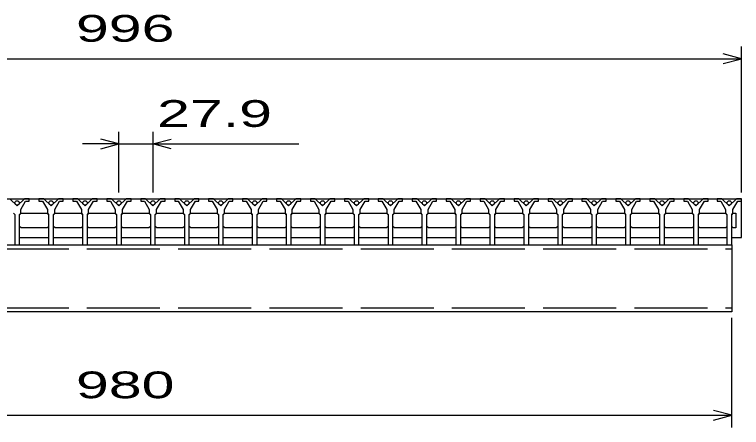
# Model space of a CAD drawing. Units: millimetres, scale not verified. Extents: x -1820 to 1724, y -1285 to 1059.
# Drawn here: x -1028 to -430, y -674 to -335 of the extents above; entities that cross this region are included whole.
import ezdxf
from ezdxf.enums import TextEntityAlignment as Align

# ---------------------------------------------------------------- set-up
doc = ezdxf.new("R2010")
doc.units = ezdxf.units.MM
doc.header["$LTSCALE"] = 10
doc.linetypes.add('DASHED', pattern=[7.5, 6, -1.5])
doc.layers.add('16', color=3, linetype='Continuous', lineweight=25)
doc.layers.add('22', color=2, linetype='Continuous', lineweight=25)
doc.styles.add('ベクトル', font='')
doc.styles.get('ベクトル').set_extended_font_data('ベクトル')

msp = doc.modelspace()

# ---------------------------------------------------------------- linework, layer by layer
at = {"layer": '16'}
for p, q in [((-1426, -486.5), (-430, -486.5)), ((-1025.4, -492.5), (-1031.4, -486.5)), ((-1019.4, -486.5), (-1025.4, -492.5)), ((-1022.4, -495.5), (-1018.4, -488.5)), ((-1015.4, -486.5), (-1019.4, -486.5)), ((-1018.4, -488.5), (-1015.4, -488.5)), ((-1015.4, -488.5), (-1015.4, -486.5)), ((-1007.5, -486.5), (-1007.5, -488.5)), ((-1003.5, -486.5), (-1007.5, -486.5)), ((-1007.5, -488.5), (-1004.5, -488.5)), ((-1004.5, -488.5), (-1000.5, -495.5)), ((-997.5, -492.5), (-1003.5, -486.5)), ((-991.5, -486.5), (-997.5, -492.5)), ((-994.5, -495.5), (-990.5, -488.5)), ((-987.5, -486.5), (-991.5, -486.5)), ((-990.5, -488.5), (-987.5, -488.5)), ((-987.5, -488.5), (-987.5, -486.5)), ((-979.6, -486.5), (-979.6, -488.5)), ((-975.6, -486.5), (-979.6, -486.5)), ((-979.6, -488.5), (-976.6, -488.5)), ((-976.6, -488.5), (-972.6, -495.5)), ((-969.6, -492.5), (-975.6, -486.5)), ((-963.6, -486.5), (-969.6, -492.5)), ((-966.6, -495.5), (-962.6, -488.5)), ((-959.6, -486.5), (-963.6, -486.5)), ((-962.6, -488.5), (-959.6, -488.5)), ((-959.6, -488.5), (-959.6, -486.5)), ((-951.7, -486.5), (-951.7, -488.5)), ((-947.7, -486.5), (-951.7, -486.5)), ((-951.7, -488.5), (-948.7, -488.5)), ((-948.7, -488.5), (-944.7, -495.5)), ((-941.7, -492.5), (-947.7, -486.5)), ((-935.7, -486.5), (-941.7, -492.5)), ((-938.7, -495.5), (-934.7, -488.5)), ((-931.7, -486.5), (-935.7, -486.5)), ((-934.7, -488.5), (-931.7, -488.5)), ((-931.7, -488.5), (-931.7, -486.5)), ((-923.8, -486.5), (-923.8, -488.5)), ((-919.8, -486.5), (-923.8, -486.5)), ((-923.8, -488.5), (-920.8, -488.5)), ((-920.8, -488.5), (-916.8, -495.5)), ((-913.8, -492.5), (-919.8, -486.5)), ((-907.8, -486.5), (-913.8, -492.5)), ((-910.8, -495.5), (-906.8, -488.5)), ((-903.8, -486.5), (-907.8, -486.5)), ((-906.8, -488.5), (-903.8, -488.5)), ((-903.8, -488.5), (-903.8, -486.5)), ((-895.9, -486.5), (-895.9, -488.5)), ((-891.9, -486.5), (-895.9, -486.5)), ((-895.9, -488.5), (-892.9, -488.5)), ((-892.9, -488.5), (-888.9, -495.5)), ((-885.9, -492.5), (-891.9, -486.5)), ((-879.9, -486.5), (-885.9, -492.5)), ((-882.9, -495.5), (-878.9, -488.5)), ((-875.9, -486.5), (-879.9, -486.5)), ((-878.9, -488.5), (-875.9, -488.5)), ((-875.9, -488.5), (-875.9, -486.5)), ((-868, -486.5), (-868, -488.5)), ((-864, -486.5), (-868, -486.5)), ((-868, -488.5), (-865, -488.5)), ((-865, -488.5), (-861, -495.5)), ((-858, -492.5), (-864, -486.5)), ((-852, -486.5), (-858, -492.5)), ((-855, -495.5), (-851, -488.5)), ((-848, -486.5), (-852, -486.5)), ((-851, -488.5), (-848, -488.5)), ((-848, -488.5), (-848, -486.5)), ((-840.1, -486.5), (-840.1, -488.5)), ((-836.1, -486.5), (-840.1, -486.5)), ((-840.1, -488.5), (-837.1, -488.5)), ((-837.1, -488.5), (-833.1, -495.5)), ((-830.1, -492.5), (-836.1, -486.5)), ((-824.1, -486.5), (-830.1, -492.5)), ((-827.1, -495.5), (-823.1, -488.5)), ((-820.1, -486.5), (-824.1, -486.5)), ((-823.1, -488.5), (-820.1, -488.5)), ((-820.1, -488.5), (-820.1, -486.5)), ((-812.2, -486.5), (-812.2, -488.5)), ((-808.2, -486.5), (-812.2, -486.5)), ((-812.2, -488.5), (-809.2, -488.5)), ((-809.2, -488.5), (-805.2, -495.5)), ((-802.2, -492.5), (-808.2, -486.5)), ((-796.2, -486.5), (-802.2, -492.5)), ((-799.2, -495.5), (-795.2, -488.5)), ((-792.2, -486.5), (-796.2, -486.5)), ((-795.2, -488.5), (-792.2, -488.5)), ((-792.2, -488.5), (-792.2, -486.5)), ((-784.3, -486.5), (-784.3, -488.5)), ((-780.3, -486.5), (-784.3, -486.5)), ((-784.3, -488.5), (-781.3, -488.5)), ((-781.3, -488.5), (-777.3, -495.5)), ((-774.3, -492.5), (-780.3, -486.5)), ((-768.3, -486.5), (-774.3, -492.5)), ((-771.3, -495.5), (-767.3, -488.5)), ((-764.3, -486.5), (-768.3, -486.5)), ((-767.3, -488.5), (-764.3, -488.5)), ((-764.3, -488.5), (-764.3, -486.5)), ((-756.4, -486.5), (-756.4, -488.5)), ((-752.4, -486.5), (-756.4, -486.5)), ((-756.4, -488.5), (-753.4, -488.5)), ((-753.4, -488.5), (-749.4, -495.5)), ((-746.4, -492.5), (-752.4, -486.5)), ((-740.4, -486.5), (-746.4, -492.5)), ((-743.4, -495.5), (-739.4, -488.5)), ((-736.4, -486.5), (-740.4, -486.5)), ((-739.4, -488.5), (-736.4, -488.5)), ((-736.4, -488.5), (-736.4, -486.5)), ((-728.5, -486.5), (-728.5, -488.5)), ((-724.5, -486.5), (-728.5, -486.5)), ((-728.5, -488.5), (-725.5, -488.5)), ((-725.5, -488.5), (-721.5, -495.5)), ((-718.5, -492.5), (-724.5, -486.5)), ((-712.5, -486.5), (-718.5, -492.5)), ((-715.5, -495.5), (-711.5, -488.5)), ((-708.5, -486.5), (-712.5, -486.5)), ((-711.5, -488.5), (-708.5, -488.5)), ((-708.5, -488.5), (-708.5, -486.5)), ((-700.6, -486.5), (-700.6, -488.5)), ((-696.6, -486.5), (-700.6, -486.5)), ((-700.6, -488.5), (-697.6, -488.5)), ((-697.6, -488.5), (-693.6, -495.5)), ((-690.6, -492.5), (-696.6, -486.5)), ((-684.6, -486.5), (-690.6, -492.5)), ((-687.6, -495.5), (-683.6, -488.5)), ((-680.6, -486.5), (-684.6, -486.5)), ((-683.6, -488.5), (-680.6, -488.5)), ((-680.6, -488.5), (-680.6, -486.5)), ((-672.7, -486.5), (-672.7, -488.5)), ((-668.7, -486.5), (-672.7, -486.5)), ((-672.7, -488.5), (-669.7, -488.5)), ((-669.7, -488.5), (-665.7, -495.5)), ((-662.7, -492.5), (-668.7, -486.5)), ((-656.7, -486.5), (-662.7, -492.5)), ((-659.7, -495.5), (-655.7, -488.5)), ((-652.7, -486.5), (-656.7, -486.5)), ((-655.7, -488.5), (-652.7, -488.5)), ((-652.7, -488.5), (-652.7, -486.5)), ((-644.8, -486.5), (-644.8, -488.5)), ((-640.8, -486.5), (-644.8, -486.5)), ((-644.8, -488.5), (-641.8, -488.5)), ((-641.8, -488.5), (-637.8, -495.5)), ((-634.8, -492.5), (-640.8, -486.5)), ((-628.8, -486.5), (-634.8, -492.5)), ((-631.8, -495.5), (-627.8, -488.5)), ((-624.8, -486.5), (-628.8, -486.5)), ((-627.8, -488.5), (-624.8, -488.5)), ((-624.8, -488.5), (-624.8, -486.5)), ((-616.9, -486.5), (-616.9, -488.5)), ((-612.9, -486.5), (-616.9, -486.5)), ((-616.9, -488.5), (-613.9, -488.5)), ((-613.9, -488.5), (-609.9, -495.5)), ((-606.9, -492.5), (-612.9, -486.5)), ((-600.9, -486.5), (-606.9, -492.5)), ((-603.9, -495.5), (-599.9, -488.5)), ((-596.9, -486.5), (-600.9, -486.5)), ((-599.9, -488.5), (-596.9, -488.5)), ((-596.9, -488.5), (-596.9, -486.5)), ((-589, -486.5), (-589, -488.5)), ((-585, -486.5), (-589, -486.5)), ((-589, -488.5), (-586, -488.5)), ((-586, -488.5), (-582, -495.5)), ((-579, -492.5), (-585, -486.5)), ((-573, -486.5), (-579, -492.5)), ((-576, -495.5), (-572, -488.5)), ((-569, -486.5), (-573, -486.5)), ((-572, -488.5), (-569, -488.5)), ((-569, -488.5), (-569, -486.5)), ((-561.1, -486.5), (-561.1, -488.5)), ((-557.1, -486.5), (-561.1, -486.5)), ((-561.1, -488.5), (-558.1, -488.5)), ((-558.1, -488.5), (-554.1, -495.5)), ((-551.1, -492.5), (-557.1, -486.5)), ((-545.1, -486.5), (-551.1, -492.5)), ((-548.1, -495.5), (-544.1, -488.5)), ((-541.1, -486.5), (-545.1, -486.5)), ((-544.1, -488.5), (-541.1, -488.5)), ((-541.1, -488.5), (-541.1, -486.5)), ((-533.2, -486.5), (-533.2, -488.5)), ((-529.2, -486.5), (-533.2, -486.5)), ((-533.2, -488.5), (-530.2, -488.5)), ((-530.2, -488.5), (-526.2, -495.5)), ((-523.2, -492.5), (-529.2, -486.5)), ((-517.2, -486.5), (-523.2, -492.5)), ((-520.2, -495.5), (-516.2, -488.5)), ((-513.2, -486.5), (-517.2, -486.5)), ((-516.2, -488.5), (-513.2, -488.5)), ((-513.2, -488.5), (-513.2, -486.5)), ((-505.3, -486.5), (-505.3, -488.5)), ((-501.3, -486.5), (-505.3, -486.5)), ((-505.3, -488.5), (-502.3, -488.5)), ((-502.3, -488.5), (-498.3, -495.5)), ((-495.3, -492.5), (-501.3, -486.5)), ((-489.3, -486.5), (-495.3, -492.5)), ((-492.3, -495.5), (-488.3, -488.5)), ((-485.3, -486.5), (-489.3, -486.5)), ((-488.3, -488.5), (-485.3, -488.5)), ((-485.3, -488.5), (-485.3, -486.5)), ((-477.4, -486.5), (-477.4, -488.5)), ((-473.4, -486.5), (-477.4, -486.5)), ((-477.4, -488.5), (-474.4, -488.5)), ((-474.4, -488.5), (-470.4, -495.5)), ((-467.4, -492.5), (-473.4, -486.5)), ((-461.4, -486.5), (-467.4, -492.5)), ((-464.4, -495.5), (-460.4, -488.5)), ((-457.4, -486.5), (-461.4, -486.5)), ((-460.4, -488.5), (-457.4, -488.5)), ((-457.4, -488.5), (-457.4, -486.5)), ((-450, -486.5), (-450, -488.5)), ((-446, -486.5), (-450, -486.5)), ((-450, -488.5), (-447, -488.5)), ((-447, -488.5), (-443, -495.5)), ((-440, -492.5), (-446, -486.5)), ((-434, -486.5), (-440, -492.5)), ((-437, -495.5), (-433, -488.5)), ((-430, -486.5), (-434, -486.5)), ((-433, -488.5), (-430, -488.5)), ((-430, -488.5), (-430, -486.5)), ((-430, -518.5), (-430, -486.5)), ((-1022.4, -498.5), (-1022.4, -495.5)), ((-1000.5, -495.5), (-1000.5, -498.5)), ((-994.5, -498.5), (-994.5, -495.5)), ((-972.6, -495.5), (-972.6, -498.5)), ((-966.6, -498.5), (-966.6, -495.5)), ((-944.7, -495.5), (-944.7, -498.5)), ((-938.7, -498.5), (-938.7, -495.5)), ((-916.8, -495.5), (-916.8, -498.5)), ((-910.8, -498.5), (-910.8, -495.5)), ((-888.9, -495.5), (-888.9, -498.5)), ((-882.9, -498.5), (-882.9, -495.5)), ((-861, -495.5), (-861, -498.5)), ((-855, -498.5), (-855, -495.5)), ((-833.1, -495.5), (-833.1, -498.5)), ((-827.1, -498.5), (-827.1, -495.5)), ((-805.2, -495.5), (-805.2, -498.5)), ((-799.2, -498.5), (-799.2, -495.5)), ((-777.3, -495.5), (-777.3, -498.5)), ((-771.3, -498.5), (-771.3, -495.5)), ((-749.4, -495.5), (-749.4, -498.5)), ((-743.4, -498.5), (-743.4, -495.5)), ((-721.5, -495.5), (-721.5, -498.5)), ((-715.5, -498.5), (-715.5, -495.5)), ((-693.6, -495.5), (-693.6, -498.5)), ((-687.6, -498.5), (-687.6, -495.5)), ((-665.7, -495.5), (-665.7, -498.5)), ((-659.7, -498.5), (-659.7, -495.5)), ((-637.8, -495.5), (-637.8, -498.5)), ((-631.8, -498.5), (-631.8, -495.5)), ((-609.9, -495.5), (-609.9, -498.5)), ((-603.9, -498.5), (-603.9, -495.5)), ((-582, -495.5), (-582, -498.5)), ((-576, -498.5), (-576, -495.5)), ((-554.1, -495.5), (-554.1, -498.5)), ((-548.1, -498.5), (-548.1, -495.5)), ((-526.2, -495.5), (-526.2, -498.5)), ((-520.2, -498.5), (-520.2, -495.5)), ((-498.3, -495.5), (-498.3, -498.5)), ((-492.3, -498.5), (-492.3, -495.5)), ((-470.4, -495.5), (-470.4, -498.5)), ((-464.4, -498.5), (-464.4, -495.5)), ((-443, -495.5), (-443, -498.5)), ((-437, -498.5), (-437, -495.5)), ((-1028.4, -498.5), (-1027.4, -499.5)), ((-1027.4, -499.5), (-1027.4, -524.5)), ((-1023.4, -499.5), (-1022.4, -498.5)), ((-1023.4, -524.5), (-1023.4, -499.5)), ((-1023.15, -499.5), (-1022.15, -498.5)), ((-1022.15, -498.5), (-1000.75, -498.5)), ((-1000.75, -498.5), (-999.75, -499.5)), ((-1000.5, -498.5), (-999.5, -499.5)), ((-999.5, -499.5), (-999.5, -524.5)), ((-995.5, -499.5), (-994.5, -498.5)), ((-995.5, -524.5), (-995.5, -499.5)), ((-995.25, -499.5), (-994.25, -498.5)), ((-994.25, -498.5), (-972.85, -498.5)), ((-972.85, -498.5), (-971.85, -499.5)), ((-972.6, -498.5), (-971.6, -499.5)), ((-971.6, -499.5), (-971.6, -524.5)), ((-967.6, -499.5), (-966.6, -498.5)), ((-967.6, -524.5), (-967.6, -499.5)), ((-967.35, -499.5), (-966.35, -498.5)), ((-966.35, -498.5), (-944.95, -498.5)), ((-944.95, -498.5), (-943.95, -499.5)), ((-944.7, -498.5), (-943.7, -499.5)), ((-943.7, -499.5), (-943.7, -524.5)), ((-939.7, -499.5), (-938.7, -498.5)), ((-939.7, -524.5), (-939.7, -499.5)), ((-939.45, -499.5), (-938.45, -498.5)), ((-938.45, -498.5), (-917.05, -498.5)), ((-917.05, -498.5), (-916.05, -499.5)), ((-916.8, -498.5), (-915.8, -499.5)), ((-915.8, -499.5), (-915.8, -524.5)), ((-911.8, -499.5), (-910.8, -498.5)), ((-911.8, -524.5), (-911.8, -499.5)), ((-911.55, -499.5), (-910.55, -498.5)), ((-910.55, -498.5), (-889.15, -498.5)), ((-889.15, -498.5), (-888.15, -499.5)), ((-888.9, -498.5), (-887.9, -499.5)), ((-887.9, -499.5), (-887.9, -524.5)), ((-883.9, -499.5), (-882.9, -498.5)), ((-883.9, -524.5), (-883.9, -499.5)), ((-883.65, -499.5), (-882.65, -498.5)), ((-882.65, -498.5), (-861.25, -498.5)), ((-861.25, -498.5), (-860.25, -499.5)), ((-861, -498.5), (-860, -499.5)), ((-860, -499.5), (-860, -524.5)), ((-856, -499.5), (-855, -498.5)), ((-856, -524.5), (-856, -499.5)), ((-855.75, -499.5), (-854.75, -498.5)), ((-854.75, -498.5), (-833.35, -498.5)), ((-833.35, -498.5), (-832.35, -499.5)), ((-833.1, -498.5), (-832.1, -499.5)), ((-832.1, -499.5), (-832.1, -524.5)), ((-828.1, -499.5), (-827.1, -498.5)), ((-828.1, -524.5), (-828.1, -499.5)), ((-827.85, -499.5), (-826.85, -498.5)), ((-826.85, -498.5), (-805.45, -498.5)), ((-805.45, -498.5), (-804.45, -499.5)), ((-805.2, -498.5), (-804.2, -499.5)), ((-804.2, -499.5), (-804.2, -524.5)), ((-800.2, -499.5), (-799.2, -498.5)), ((-800.2, -524.5), (-800.2, -499.5)), ((-799.95, -499.5), (-798.95, -498.5)), ((-798.95, -498.5), (-777.55, -498.5)), ((-777.55, -498.5), (-776.55, -499.5)), ((-777.3, -498.5), (-776.3, -499.5)), ((-776.3, -499.5), (-776.3, -524.5)), ((-772.3, -499.5), (-771.3, -498.5)), ((-772.3, -524.5), (-772.3, -499.5)), ((-772.05, -499.5), (-771.05, -498.5)), ((-771.05, -498.5), (-749.65, -498.5)), ((-749.65, -498.5), (-748.65, -499.5)), ((-749.4, -498.5), (-748.4, -499.5)), ((-748.4, -499.5), (-748.4, -524.5)), ((-744.4, -499.5), (-743.4, -498.5)), ((-744.4, -524.5), (-744.4, -499.5)), ((-744.15, -499.5), (-743.15, -498.5)), ((-743.15, -498.5), (-721.75, -498.5)), ((-721.75, -498.5), (-720.75, -499.5)), ((-721.5, -498.5), (-720.5, -499.5)), ((-720.5, -499.5), (-720.5, -524.5)), ((-716.5, -499.5), (-715.5, -498.5)), ((-716.5, -524.5), (-716.5, -499.5)), ((-716.25, -499.5), (-715.25, -498.5)), ((-715.25, -498.5), (-693.85, -498.5)), ((-693.85, -498.5), (-692.85, -499.5)), ((-693.6, -498.5), (-692.6, -499.5)), ((-692.6, -499.5), (-692.6, -524.5)), ((-688.6, -499.5), (-687.6, -498.5)), ((-688.6, -524.5), (-688.6, -499.5)), ((-688.35, -499.5), (-687.35, -498.5)), ((-687.35, -498.5), (-665.95, -498.5)), ((-665.95, -498.5), (-664.95, -499.5)), ((-665.7, -498.5), (-664.7, -499.5)), ((-664.7, -499.5), (-664.7, -524.5)), ((-660.7, -499.5), (-659.7, -498.5)), ((-660.7, -524.5), (-660.7, -499.5)), ((-660.45, -499.5), (-659.45, -498.5)), ((-659.45, -498.5), (-638.05, -498.5)), ((-638.05, -498.5), (-637.05, -499.5)), ((-637.8, -498.5), (-636.8, -499.5)), ((-636.8, -499.5), (-636.8, -524.5)), ((-632.8, -499.5), (-631.8, -498.5)), ((-632.8, -524.5), (-632.8, -499.5)), ((-632.55, -499.5), (-631.55, -498.5)), ((-631.55, -498.5), (-610.15, -498.5)), ((-610.15, -498.5), (-609.15, -499.5)), ((-609.9, -498.5), (-608.9, -499.5)), ((-608.9, -499.5), (-608.9, -524.5)), ((-604.9, -499.5), (-603.9, -498.5)), ((-604.9, -524.5), (-604.9, -499.5)), ((-604.65, -499.5), (-603.65, -498.5)), ((-603.65, -498.5), (-582.25, -498.5)), ((-582.25, -498.5), (-581.25, -499.5)), ((-582, -498.5), (-581, -499.5)), ((-581, -499.5), (-581, -524.5)), ((-577, -499.5), (-576, -498.5)), ((-577, -524.5), (-577, -499.5)), ((-576.75, -499.5), (-575.75, -498.5)), ((-575.75, -498.5), (-554.35, -498.5)), ((-554.35, -498.5), (-553.35, -499.5)), ((-554.1, -498.5), (-553.1, -499.5)), ((-553.1, -499.5), (-553.1, -524.5)), ((-549.1, -499.5), (-548.1, -498.5)), ((-549.1, -524.5), (-549.1, -499.5)), ((-548.85, -499.5), (-547.85, -498.5)), ((-547.85, -498.5), (-526.45, -498.5)), ((-526.45, -498.5), (-525.45, -499.5)), ((-526.2, -498.5), (-525.2, -499.5)), ((-525.2, -499.5), (-525.2, -524.5)), ((-521.2, -499.5), (-520.2, -498.5)), ((-521.2, -524.5), (-521.2, -499.5)), ((-520.95, -499.5), (-519.95, -498.5)), ((-519.95, -498.5), (-498.55, -498.5)), ((-498.55, -498.5), (-497.55, -499.5)), ((-498.3, -498.5), (-497.3, -499.5)), ((-497.3, -499.5), (-497.3, -524.5)), ((-493.3, -499.5), (-492.3, -498.5)), ((-493.3, -524.5), (-493.3, -499.5)), ((-493.05, -499.5), (-492.05, -498.5)), ((-492.05, -498.5), (-470.65, -498.5)), ((-470.65, -498.5), (-469.65, -499.5)), ((-470.4, -498.5), (-469.4, -499.5)), ((-469.4, -499.5), (-469.4, -524.5)), ((-465.4, -499.5), (-464.4, -498.5)), ((-465.4, -524.5), (-465.4, -499.5)), ((-465.15, -499.5), (-464.15, -498.5)), ((-464.15, -498.5), (-443.25, -498.5)), ((-443.25, -498.5), (-442.25, -499.5)), ((-443, -498.5), (-442, -499.5)), ((-442, -499.5), (-442, -524.5)), ((-438, -499.5), (-437, -498.5)), ((-438, -524.5), (-438, -499.5)), ((-437.75, -499.5), (-436.75, -498.5)), ((-436.75, -498.5), (-434.75, -498.5)), ((-434.75, -498.5), (-434.75, -510.5)), ((-1022.15, -510.5), (-1023.15, -509.5)), ((-1000.75, -510.5), (-1022.15, -510.5)), ((-999.75, -509.5), (-1000.75, -510.5)), ((-994.25, -510.5), (-995.25, -509.5)), ((-972.85, -510.5), (-994.25, -510.5)), ((-971.85, -509.5), (-972.85, -510.5)), ((-966.35, -510.5), (-967.35, -509.5)), ((-944.95, -510.5), (-966.35, -510.5)), ((-943.95, -509.5), (-944.95, -510.5)), ((-938.45, -510.5), (-939.45, -509.5)), ((-917.05, -510.5), (-938.45, -510.5)), ((-916.05, -509.5), (-917.05, -510.5)), ((-910.55, -510.5), (-911.55, -509.5)), ((-889.15, -510.5), (-910.55, -510.5)), ((-888.15, -509.5), (-889.15, -510.5)), ((-882.65, -510.5), (-883.65, -509.5)), ((-861.25, -510.5), (-882.65, -510.5)), ((-860.25, -509.5), (-861.25, -510.5)), ((-854.75, -510.5), (-855.75, -509.5)), ((-833.35, -510.5), (-854.75, -510.5)), ((-832.35, -509.5), (-833.35, -510.5)), ((-826.85, -510.5), (-827.85, -509.5)), ((-805.45, -510.5), (-826.85, -510.5)), ((-804.45, -509.5), (-805.45, -510.5)), ((-798.95, -510.5), (-799.95, -509.5)), ((-777.55, -510.5), (-798.95, -510.5)), ((-776.55, -509.5), (-777.55, -510.5)), ((-771.05, -510.5), (-772.05, -509.5)), ((-749.65, -510.5), (-771.05, -510.5)), ((-748.65, -509.5), (-749.65, -510.5)), ((-743.15, -510.5), (-744.15, -509.5)), ((-721.75, -510.5), (-743.15, -510.5)), ((-720.75, -509.5), (-721.75, -510.5)), ((-715.25, -510.5), (-716.25, -509.5)), ((-693.85, -510.5), (-715.25, -510.5)), ((-692.85, -509.5), (-693.85, -510.5)), ((-687.35, -510.5), (-688.35, -509.5)), ((-665.95, -510.5), (-687.35, -510.5)), ((-664.95, -509.5), (-665.95, -510.5)), ((-659.45, -510.5), (-660.45, -509.5)), ((-638.05, -510.5), (-659.45, -510.5)), ((-637.05, -509.5), (-638.05, -510.5)), ((-631.55, -510.5), (-632.55, -509.5)), ((-610.15, -510.5), (-631.55, -510.5)), ((-609.15, -509.5), (-610.15, -510.5)), ((-603.65, -510.5), (-604.65, -509.5)), ((-582.25, -510.5), (-603.65, -510.5)), ((-581.25, -509.5), (-582.25, -510.5)), ((-575.75, -510.5), (-576.75, -509.5)), ((-554.35, -510.5), (-575.75, -510.5)), ((-553.35, -509.5), (-554.35, -510.5)), ((-547.85, -510.5), (-548.85, -509.5)), ((-526.45, -510.5), (-547.85, -510.5)), ((-525.45, -509.5), (-526.45, -510.5)), ((-519.95, -510.5), (-520.95, -509.5)), ((-498.55, -510.5), (-519.95, -510.5)), ((-497.55, -509.5), (-498.55, -510.5)), ((-492.05, -510.5), (-493.05, -509.5)), ((-470.65, -510.5), (-492.05, -510.5)), ((-469.65, -509.5), (-470.65, -510.5)), ((-464.15, -510.5), (-465.15, -509.5)), ((-443.25, -510.5), (-464.15, -510.5)), ((-442.25, -509.5), (-443.25, -510.5)), ((-436.75, -510.5), (-437.75, -509.5)), ((-434.75, -510.5), (-436.75, -510.5)), ((-1023.15, -518.5), (-999.75, -518.5)), ((-995.25, -518.5), (-971.85, -518.5)), ((-967.35, -518.5), (-943.95, -518.5)), ((-939.45, -518.5), (-916.05, -518.5)), ((-911.55, -518.5), (-888.15, -518.5)), ((-883.65, -518.5), (-860.25, -518.5)), ((-855.75, -518.5), (-832.35, -518.5)), ((-827.85, -518.5), (-804.45, -518.5)), ((-799.95, -518.5), (-776.55, -518.5)), ((-772.05, -518.5), (-748.65, -518.5)), ((-744.15, -518.5), (-720.75, -518.5)), ((-716.25, -518.5), (-692.85, -518.5)), ((-688.35, -518.5), (-664.95, -518.5)), ((-660.45, -518.5), (-637.05, -518.5)), ((-632.55, -518.5), (-609.15, -518.5)), ((-604.65, -518.5), (-581.25, -518.5)), ((-576.75, -518.5), (-553.35, -518.5)), ((-548.85, -518.5), (-525.45, -518.5)), ((-520.95, -518.5), (-497.55, -518.5)), ((-493.05, -518.5), (-469.65, -518.5)), ((-465.15, -518.5), (-442.25, -518.5)), ((-437.75, -518.5), (-430, -518.5)), ((-1418, -524.5), (-438, -524.5)), ((-1027.4, -524.5), (-1023.4, -524.5)), ((-999.5, -524.5), (-995.5, -524.5)), ((-971.6, -524.5), (-967.6, -524.5)), ((-943.7, -524.5), (-939.7, -524.5)), ((-915.8, -524.5), (-911.8, -524.5)), ((-887.9, -524.5), (-883.9, -524.5)), ((-860, -524.5), (-856, -524.5)), ((-832.1, -524.5), (-828.1, -524.5)), ((-804.2, -524.5), (-800.2, -524.5)), ((-776.3, -524.5), (-772.3, -524.5)), ((-748.4, -524.5), (-744.4, -524.5)), ((-720.5, -524.5), (-716.5, -524.5)), ((-692.6, -524.5), (-688.6, -524.5)), ((-664.7, -524.5), (-660.7, -524.5)), ((-636.8, -524.5), (-632.8, -524.5)), ((-608.9, -524.5), (-604.9, -524.5)), ((-581, -524.5), (-577, -524.5)), ((-553.1, -524.5), (-549.1, -524.5)), ((-525.2, -524.5), (-521.2, -524.5)), ((-497.3, -524.5), (-493.3, -524.5)), ((-469.4, -524.5), (-465.4, -524.5)), ((-442, -524.5), (-438, -524.5)), ((-438, -524.5), (-438, -579.5)), ((-438, -579.5), (-1418, -579.5))]:
    msp.add_line(p, q, dxfattribs=at)
at = {"layer": '16', "linetype": 'DASHED'}
for p, q in [((-1418, -527.7), (-438, -527.7)), ((-1418, -576.3), (-438, -576.3))]:
    msp.add_line(p, q, dxfattribs=at)
at = {"layer": '16'}
for centre in [(-1025.4, -490), (-997.5, -490), (-969.6, -490), (-941.7, -490), (-913.8, -490), (-885.9, -490), (-858, -490), (-830.1, -490), (-802.2, -490), (-774.3, -490), (-746.4, -490), (-718.5, -490), (-690.6, -490), (-662.7, -490), (-634.8, -490), (-606.9, -490), (-579, -490), (-551.1, -490), (-523.2, -490), (-495.3, -490), (-467.4, -490), (-440, -490)]:
    msp.add_circle(centre, 1.8, dxfattribs=at)
at = {"layer": '22', "color": 4}
for p, q in [((-430, -481.5), (-430, -361.5)), ((-430, -371.5), (-445, -367.5)), ((-1426, -371.5), (-430, -371.5)), ((-445, -375.5), (-430, -371.5)), ((-941.7, -481.5), (-941.7, -431.5)), ((-913.8, -431.5), (-913.8, -481.5)), ((-941.7, -441.5), (-971.7, -441.5)), ((-941.7, -441.5), (-956.7, -437.5)), ((-956.7, -445.5), (-941.7, -441.5)), ((-941.7, -441.5), (-913.8, -441.5)), ((-913.8, -441.5), (-898.8, -437.5)), ((-898.8, -445.5), (-913.8, -441.5)), ((-913.8, -441.5), (-793.8, -441.5)), ((-438, -674.5), (-438, -584.5)), ((-438, -664.5), (-453, -660.5)), ((-1418, -664.5), (-438, -664.5)), ((-453, -668.5), (-438, -664.5))]:
    msp.add_line(p, q, dxfattribs=at)

# ---------------------------------------------------------------- texts
at = {"layer": '22', "style": 'ベクトル', "width": 1.65}
for s, p in [(' 996 ', (-990.5, -346.5)), (' 27.9 ', (-923.8, -416.5)), (' 980 ', (-990.5, -639.5))]:
    msp.add_text(s, height=21.99, dxfattribs=at).set_placement(p, align=Align.MIDDLE_LEFT)

doc.saveas('drawing.dxf')
